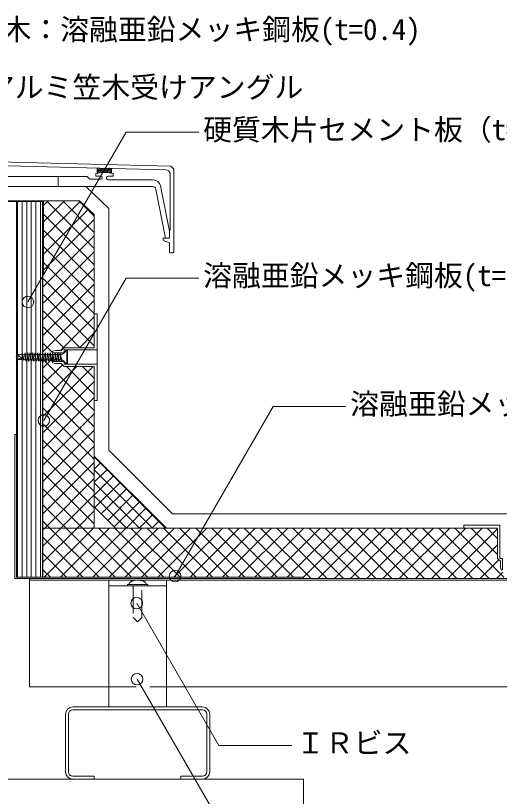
# Model space of a CAD drawing. Units: millimetres, scale not verified. Extents: x -1380 to 1380, y -955 to 955.
# Drawn here: x -354 to -19, y -256 to 285 of the extents above; entities that cross this region are included whole.
import ezdxf
from ezdxf.enums import TextEntityAlignment as Align

# ---------------------------------------------------------------- set-up
doc = ezdxf.new("R2010")
doc.units = ezdxf.units.MM
doc.header["$LTSCALE"] = 3
doc.linetypes.add('USER1', pattern=[9.525, 6.35, -3.175])
for name, color, linetype, lineweight in [('0-1_HATCH', 9, 'Continuous', 18), ('0-3_BOUSUI', 1, 'Continuous', 18), ('0-4_MOJI', 7, 'Continuous', 18), ('0-5_KASAGI', 150, 'Continuous', 18), ('0-7_KANAMONO_SCREW', 4, 'Continuous', 18), ('0-8_dannnetu', 6, 'Continuous', 18), ('0-9_KANAMONO', 5, 'Continuous', 18), ('0-A_TEKKOTU', 7, 'Continuous', 18), ('0-B_doubuti', 5, 'Continuous', 18), ('0-C_dekki', 3, 'USER1', 18), ('0-D_bo-do', 3, 'Continuous', 18), ('0-E_ZATU', 6, 'Continuous', 18)]:
    doc.layers.add(name, color=color, linetype=linetype, lineweight=lineweight)
doc.styles.add('ＭＳ ゴシック', font='')
doc.styles.get('ＭＳ ゴシック').set_extended_font_data('MS Gothic')

msp = doc.modelspace()

# ---------------------------------------------------------------- linework, layer by layer
at = {"layer": '0-1_HATCH'}
for p, q in [((-353.15, 49.876), (-353.15, 156.502)), ((-349.975, 50.341), (-349.975, 156.502)), ((-346.8, 50.441), (-346.8, 156.502)), ((-343.625, 50.441), (-343.625, 156.502)), ((-340.45, 50.441), (-340.45, 156.502)), ((-337.275, 50.441), (-337.275, 156.502)), ((-335.15, 153.658), (-331.905, 156.902)), ((-335.15, 142.433), (-320.68, 156.902)), ((-335.15, 131.207), (-309.788, 156.569)), ((-299.95, 123.76), (-333.092, 156.902)), ((-299.95, 134.986), (-321.867, 156.902)), ((-299.95, 146.211), (-310.641, 156.902)), ((-335.15, 119.982), (-303.946, 151.185)), ((-299.95, 112.535), (-335.15, 147.735)), ((-335.15, 108.757), (-299.95, 143.957)), ((-299.95, 101.31), (-335.15, 136.51)), ((-335.183, 97.498), (-299.95, 132.731)), ((-299.95, 90.084), (-335.15, 125.284)), ((-335.225, 86.231), (-299.95, 121.506)), ((-299.95, 78.859), (-335.15, 114.059)), ((-335.267, 74.963), (-299.95, 110.281)), ((-335.309, 63.696), (-299.95, 99.055)), ((-299.95, 67.634), (-335.164, 102.847)), ((-335.351, 52.429), (-299.95, 87.83)), ((-299.95, 56.409), (-335.205, 91.664)), ((-309.858, 55.091), (-335.247, 80.48)), ((-323.464, 53.091), (-299.95, 76.605)), ((-321.016, 55.024), (-335.288, 69.296)), ((-310.239, 55.091), (-299.95, 65.379)), ((-328.95, 51.733), (-335.33, 58.112)), ((-353.15, -103.998), (-353.15, 47.305)), ((-349.975, -103.998), (-349.975, 46.841)), ((-346.8, -103.998), (-346.8, 46.741)), ((-343.625, -103.998), (-343.625, 45.907)), ((-340.45, -103.998), (-340.45, 46.341)), ((-337.275, -103.998), (-337.275, 46.741)), ((-335.55, 41.005), (-330.063, 46.492)), ((-299.95, 11.507), (-334.75, 46.307)), ((-335.55, 29.779), (-322.094, 43.235)), ((-335.55, 18.554), (-312.013, 42.091)), ((-335.55, 7.329), (-300.788, 42.091)), ((-299.95, 22.733), (-319.308, 42.091)), ((-299.95, 33.958), (-308.083, 42.091)), ((-299.95, 0.282), (-335.55, 35.882)), ((-335.55, -3.897), (-299.95, 31.703)), ((-299.95, -10.943), (-335.55, 24.657)), ((-335.55, -15.122), (-299.95, 20.478)), ((-299.95, -22.169), (-335.55, 13.431)), ((-335.55, -26.347), (-299.95, 9.253)), ((-299.95, -33.394), (-335.55, 2.206)), ((-335.55, -37.573), (-299.95, -1.973)), ((-299.95, -44.619), (-335.55, -9.019)), ((-335.55, -48.798), (-299.95, -13.198)), ((-299.95, -55.845), (-335.55, -20.245)), ((-299.95, -20.152), (-299.873, -20.075)), ((-250.634, -69.998), (-299.95, -20.682)), ((-335.55, -60.023), (-299.95, -24.423)), ((-299.95, -29.132), (-295.383, -24.565)), ((-299.95, -67.07), (-335.55, -31.47)), ((-299.95, -38.113), (-290.892, -29.055)), ((-259.615, -69.998), (-299.95, -29.662)), ((-334.299, -69.998), (-299.95, -35.649)), ((-299.95, -47.093), (-286.402, -33.545)), ((-308.248, -69.998), (-335.55, -42.695)), ((-268.595, -69.998), (-299.95, -38.642)), ((-299.59, -55.713), (-281.912, -38.035)), ((-295.1, -60.203), (-277.422, -42.526)), ((-323.074, -69.998), (-299.95, -46.874)), ((-277.575, -69.998), (-299.95, -47.623)), ((-290.61, -64.693), (-272.932, -47.016)), ((-319.473, -69.998), (-335.55, -53.921)), ((-286.119, -69.183), (-268.442, -51.506)), ((-311.848, -69.998), (-299.95, -58.099)), ((-277.953, -69.998), (-263.952, -55.996)), ((-268.973, -69.998), (-259.462, -60.486)), ((-330.698, -69.998), (-335.55, -65.146)), ((-335.55, -71.249), (-334.299, -69.998)), ((-335.55, -82.474), (-323.074, -69.998)), ((-335.55, -93.699), (-311.848, -69.998)), ((-334.623, -103.998), (-300.623, -69.998)), ((-296.698, -103.998), (-330.698, -69.998)), ((-323.398, -103.998), (-289.398, -69.998)), ((-285.473, -103.998), (-319.473, -69.998)), ((-312.172, -103.998), (-278.172, -69.998)), ((-274.248, -103.998), (-308.248, -69.998)), ((-300.947, -103.998), (-266.947, -69.998)), ((-300.623, -69.998), (-299.95, -69.325)), ((-263.022, -103.998), (-297.022, -69.998)), ((-289.722, -103.998), (-255.722, -69.998)), ((-251.797, -103.998), (-285.797, -69.998)), ((-278.496, -103.998), (-244.496, -69.998)), ((-240.572, -103.998), (-274.572, -69.998)), ((-267.271, -103.998), (-233.271, -69.998)), ((-229.347, -103.998), (-263.347, -69.998)), ((-259.993, -69.998), (-254.971, -64.976)), ((-256.046, -103.998), (-222.046, -69.998)), ((-218.121, -103.998), (-252.121, -69.998)), ((-251.013, -69.998), (-250.481, -69.466)), ((-244.821, -103.998), (-210.821, -69.998)), ((-206.896, -103.998), (-240.896, -69.998)), ((-233.595, -103.998), (-199.595, -69.998)), ((-195.671, -103.998), (-229.671, -69.998)), ((-222.37, -103.998), (-188.37, -69.998)), ((-184.445, -103.998), (-218.445, -69.998)), ((-211.145, -103.998), (-177.145, -69.998)), ((-173.22, -103.998), (-207.22, -69.998)), ((-199.919, -103.998), (-165.919, -69.998)), ((-161.995, -103.998), (-195.995, -69.998)), ((-188.694, -103.998), (-154.694, -69.998)), ((-149.769, -104.998), (-184.769, -69.998)), ((-177.469, -103.998), (-143.469, -69.998)), ((-138.544, -104.998), (-173.544, -69.998)), ((-166.243, -103.998), (-132.243, -69.998)), ((-127.319, -104.998), (-162.319, -69.998)), ((-155.018, -103.998), (-121.018, -69.998)), ((-116.093, -104.998), (-151.093, -69.998)), ((-144.793, -104.998), (-109.793, -69.998)), ((-104.868, -104.998), (-139.868, -69.998)), ((-133.567, -104.998), (-98.567, -69.998)), ((-93.643, -104.998), (-128.643, -69.998)), ((-122.342, -104.998), (-87.342, -69.998)), ((-82.417, -104.998), (-117.417, -69.998)), ((-111.117, -104.998), (-76.117, -69.998)), ((-71.192, -104.998), (-106.192, -69.998)), ((-99.891, -104.998), (-64.891, -69.998)), ((-59.967, -104.998), (-94.967, -69.998)), ((-88.666, -104.998), (-53.666, -69.998)), ((-48.741, -104.998), (-83.741, -69.998)), ((-77.441, -104.998), (-42.441, -69.998)), ((-37.516, -104.998), (-72.516, -69.998)), ((-66.215, -104.998), (-31.215, -69.998)), ((-26.291, -104.998), (-61.291, -69.998)), ((-16.14, -103.923), (-50.065, -69.998)), ((-20.445, -88.393), (-38.84, -69.998)), ((-20.445, -77.167), (-27.615, -69.998)), ((-54.99, -104.998), (-20.445, -70.452)), ((-307.924, -103.998), (-335.55, -76.371)), ((-43.765, -104.998), (-20.445, -81.678)), ((-319.149, -103.998), (-335.55, -87.597)), ((-32.539, -104.998), (-19.492, -91.95)), ((-330.374, -103.998), (-335.55, -98.822)), ((-21.314, -104.998), (-16.759, -100.442))]:
    msp.add_line(p, q, dxfattribs=at)
at = {"layer": '0-3_BOUSUI'}
msp.add_lwpolyline([(329.868, -59.998), (-245.808, -59.998), (-289.95, -15.855), (-289.95, 151.645), (-305.808, 166.884), (-605.35, 166.902)], dxfattribs=at)
at = {"layer": '0-4_MOJI'}
for points in [[(-227.52, 204.567), (-277.958, 204.567), (-345.945, 86.811)], [(-227.52, 103.39), (-277.958, 103.39), (-334.95, 4.677)], [(-125.593, 14.419), (-176.031, 14.419), (-244.018, -103.338)], [(-163.174, -220.632), (-213.613, -220.632), (-270.565, -121.987)], [(-151.906, -292.439), (-202.344, -292.439), (-270.331, -174.683)]]:
    msp.add_lwpolyline(points, dxfattribs=at)
for centre in [(-345.945, 86.811), (-334.95, 4.677), (-244.018, -103.338), (-270.565, -121.987), (-270.331, -174.683)]:
    msp.add_circle(centre, 4, dxfattribs=at)
at = {"layer": '0-5_KASAGI'}
for p, q in [((-297.95, 179.713), (-297.95, 176.084)), ((-297.95, 179.173), (-297.423, 179.7)), ((-297.95, 177.826), (-296.109, 179.667)), ((-297.95, 176.479), (-294.795, 179.634)), ((-296.789, 176.292), (-293.48, 179.601)), ((-295.252, 176.483), (-292.166, 179.569)), ((-293.814, 176.574), (-290.852, 179.536)), ((-292.457, 176.584), (-289.538, 179.503)), ((-291.168, 176.525), (-288.224, 179.47)), ((-287.95, 179.463), (-287.95, 176.084)), ((-324.95, 166.889), (-324.95, 173.889)), ((-289.94, 176.407), (-287.95, 178.397)), ((-288.764, 176.236), (-287.95, 177.05)), ((-294.45, 172.889), (-294.45, 173.089)), ((-291.45, 173.089), (-291.45, 172.389)), ((-290.45, 171.389), (-259.06, 171.389)), ((-259.685, 166.889), (-630.215, 166.889)), ((-252.25, 130.653), (-252.25, 130.303)), ((-248.485, 130.926), (-251.715, 131.152)), ((-247.45, 120.889), (-245.45, 120.889))]:
    msp.add_line(p, q, dxfattribs=at)
for points in [[(-244.95, 121.389), (-244.95, 178.889), (-247.001, 180.94), (-624.95, 190.389), (-627.053, 192.491), (-642.95, 192.889), (-644.95, 190.889), (-644.95, 121.389)], [(-639.375, 190.299), (-628.114, 190.017), (-626.011, 187.915), (-250.375, 178.524)], [(-442.45, 171.889), (-376.95, 171.889), (-374.95, 173.889), (-304.95, 173.889), (-302.95, 171.889), (-295.45, 171.889)], [(-295.45, 174.089), (-298.95, 174.089), (-298.95, 175.858)], [(-286.95, 175.858), (-286.95, 174.089), (-290.45, 174.089)], [(-247.45, 175.525), (-247.45, 136.755), (-247.95, 135.889), (-247.95, 131.425)], [(-248.485, 130.926), (-250.568, 131.072), (-257.233, 164.873)], [(-254.155, 167.356), (-247.95, 135.889), (-247.95, 131.425)], [(-251.184, 128.867), (-247.95, 127.889), (-247.95, 121.389)]]:
    msp.add_lwpolyline(points, dxfattribs=at)
for centre, radius, start, end in [((-292.95, 151.589), 25, 76.11346, 103.88654), ((-295.45, 173.089), 1, 0, 90), ((-290.45, 173.089), 1, 90, 180), ((-250.45, 175.525), 3, 0, 88.5679), ((-295.45, 172.889), 1, 270, 360), ((-290.45, 172.389), 1, 180, 270), ((-259.06, 166.389), 5, 11.15466, 90), ((-259.685, 164.389), 2.5, 11.15466, 90), ((-251.75, 130.653), 0.5, 86, 180), ((-250.75, 130.303), 1.5, 180, 253.17022), ((-248.45, 131.425), 0.5, 266, 0), ((-248.45, 131.425), 0.5, 266, 0), ((-247.45, 121.389), 0.5, 180, 270), ((-245.45, 121.389), 0.5, 270, 0)]:
    msp.add_arc(centre, radius, start, end, dxfattribs=at)
at = {"layer": '0-7_KANAMONO_SCREW'}
for p, q in [((-354.05, 48.591), (-352.825, 50.341)), ((-354.05, 48.591), (-352.046, 49.332)), ((-349.883, 50.341), (-352.825, 50.341)), ((-349.45, 50.823), (-349.883, 50.023)), ((-349.883, 50.341), (-349.883, 46.841)), ((-349.883, 50.023), (-349.35, 47.063)), ((-348.416, 50.441), (-349.45, 50.023)), ((-349.45, 50.023), (-348.75, 46.263)), ((-347.875, 51.441), (-348.416, 50.441)), ((-348.416, 50.441), (-347.75, 46.741)), ((-347.875, 51.441), (-347.875, 50.441)), ((-346.666, 50.441), (-347.875, 50.441)), ((-347.875, 50.441), (-347, 45.741)), ((-347.875, 50.441), (-347, 46.741)), ((-346.125, 51.441), (-346.666, 50.441)), ((-346.666, 50.441), (-346, 46.741)), ((-346.125, 51.441), (-346.125, 50.441)), ((-344.916, 50.441), (-346.125, 50.441)), ((-346.125, 50.441), (-345.25, 45.741)), ((-346.125, 50.441), (-345.25, 46.741)), ((-344.375, 51.441), (-344.916, 50.441)), ((-344.916, 50.441), (-344.25, 46.741)), ((-344.375, 51.441), (-344.375, 50.441)), ((-344.375, 50.441), (-343.5, 45.741)), ((-344.375, 50.441), (-343.5, 46.741)), ((-343.166, 50.441), (-344.375, 50.441)), ((-342.625, 51.441), (-342.625, 50.441)), ((-341.416, 50.441), (-342.625, 50.441)), ((-342.625, 50.441), (-341.75, 45.741)), ((-342.625, 50.441), (-341.75, 46.741)), ((-340.875, 51.441), (-341.416, 50.441)), ((-341.416, 50.441), (-340.75, 46.741)), ((-340.875, 51.441), (-340.875, 50.441)), ((-339.666, 50.441), (-340.875, 50.441)), ((-340.875, 50.441), (-340, 45.741)), ((-340.875, 50.441), (-340, 46.741)), ((-339.125, 51.441), (-339.666, 50.441)), ((-339.666, 50.441), (-339, 46.741)), ((-339.125, 51.441), (-339.125, 50.441)), ((-337.916, 50.441), (-339.125, 50.441)), ((-339.125, 50.441), (-338.25, 45.741)), ((-339.125, 50.441), (-338.25, 46.741)), ((-337.375, 51.441), (-337.916, 50.441)), ((-336.166, 50.441), (-337.375, 50.441)), ((-337.375, 50.441), (-336.5, 46.741)), ((-335.625, 51.441), (-336.166, 50.441)), ((-334.416, 50.441), (-335.625, 50.441)), ((-335.625, 50.441), (-334.75, 46.741)), ((-333.875, 51.441), (-334.416, 50.441)), ((-332.666, 50.441), (-333.875, 50.441)), ((-333.875, 50.441), (-333, 46.741)), ((-332.125, 51.441), (-332.666, 50.441)), ((-330.916, 50.441), (-332.125, 50.441)), ((-332.125, 50.441), (-331.25, 46.741)), ((-330.375, 51.441), (-330.916, 50.441)), ((-329.166, 50.441), (-330.375, 50.441)), ((-330.375, 50.441), (-329.5, 46.741)), ((-328.625, 51.441), (-329.166, 50.441)), ((-327.416, 50.441), (-328.625, 50.441)), ((-328.625, 50.441), (-327.75, 46.741)), ((-326.875, 51.441), (-327.416, 50.441)), ((-327.416, 50.441), (-326.75, 46.741)), ((-325.666, 50.441), (-326.875, 50.441)), ((-326.875, 50.441), (-326, 46.741)), ((-325.125, 51.441), (-325.666, 50.441)), ((-323.916, 50.441), (-325.125, 50.441)), ((-325.125, 50.441), (-324.25, 46.741)), ((-323.375, 51.441), (-323.916, 50.441)), ((-323.375, 50.441), (-322.5, 46.741)), ((-323.375, 50.441), (-322.5, 50.441)), ((-322.5, 50.591), (-322.269, 50.652)), ((-322.5, 50.591), (-322.5, 50.441)), ((-318.95, 53.591), (-321.37, 51.171)), ((-318.95, 53.591), (-318.45, 53.591)), ((-318.45, 53.591), (-318.45, 43.591)), ((-354.05, 48.591), (-352.825, 46.841)), ((-349.35, 47.063), (-349.883, 47.063)), ((-347.75, 46.741), (-348.75, 47.063)), ((-347.75, 46.741), (-347, 45.741)), ((-346, 46.741), (-347, 46.741)), ((-347, 45.741), (-347, 46.741)), ((-346, 46.741), (-345.25, 45.741)), ((-344.25, 46.741), (-345.25, 46.741)), ((-345.25, 45.741), (-345.25, 46.741)), ((-344.25, 46.741), (-343.5, 45.741)), ((-343.5, 45.741), (-343.5, 46.741)), ((-342.5, 46.741), (-341.75, 45.741)), ((-340.75, 46.741), (-341.75, 46.741)), ((-341.75, 45.741), (-341.75, 46.741)), ((-340.75, 46.741), (-340, 45.741)), ((-339, 46.741), (-340, 46.741)), ((-340, 45.741), (-340, 46.741)), ((-339, 46.741), (-338.25, 45.741)), ((-337.25, 46.741), (-338.25, 46.741)), ((-338.25, 45.741), (-338.25, 46.741)), ((-335.5, 46.741), (-336.5, 46.741)), ((-336.5, 45.741), (-336.5, 46.741)), ((-333.75, 46.741), (-334.75, 46.741)), ((-334.75, 45.741), (-334.75, 46.741)), ((-332, 46.741), (-333, 46.741)), ((-333, 45.741), (-333, 46.741)), ((-330.25, 46.741), (-331.25, 46.741)), ((-331.25, 45.741), (-331.25, 46.741)), ((-328.5, 46.741), (-329.5, 46.741)), ((-329.5, 45.741), (-329.5, 46.741)), ((-326.75, 46.741), (-327.75, 46.741)), ((-327.75, 45.741), (-327.75, 46.741)), ((-326.75, 46.741), (-326, 45.741)), ((-325, 46.741), (-326, 46.741)), ((-326, 45.741), (-326, 46.741)), ((-323.25, 46.741), (-324.25, 46.741)), ((-324.25, 45.741), (-324.25, 46.741)), ((-322.5, 45.741), (-322.5, 46.741)), ((-322.5, 46.591), (-322.269, 46.529)), ((-318.95, 43.591), (-318.45, 43.591))]:
    msp.add_line(p, q, dxfattribs=at)
for points in [[(-349.45, 50.823), (-349.45, 50.023), (-348.75, 47.063)], [(-342.625, 51.441), (-343.166, 50.441), (-342.5, 46.741), (-343.5, 46.741)], [(-337.916, 50.441), (-337.25, 46.741), (-336.5, 45.741)], [(-337.375, 51.441), (-337.375, 50.441), (-336.5, 45.741)], [(-336.166, 50.441), (-335.5, 46.741), (-334.75, 45.741)], [(-335.625, 51.441), (-335.625, 50.441), (-334.75, 45.741)], [(-334.416, 50.441), (-333.75, 46.741), (-333, 45.741)], [(-333.875, 51.441), (-333.875, 50.441), (-333, 45.741)], [(-332.666, 50.441), (-332, 46.741), (-331.25, 45.741)], [(-332.125, 51.441), (-332.125, 50.441), (-331.25, 45.741)], [(-330.916, 50.441), (-330.25, 46.741), (-329.5, 45.741)], [(-330.375, 51.441), (-330.375, 50.441), (-329.5, 45.741)], [(-329.166, 50.441), (-328.5, 46.741), (-327.75, 45.741)], [(-328.625, 51.441), (-328.625, 50.441), (-327.75, 45.741)], [(-326.875, 51.441), (-326.875, 50.441), (-326, 45.741)], [(-325.666, 50.441), (-325, 46.741), (-324.25, 45.741)], [(-325.125, 51.441), (-325.125, 50.441), (-324.25, 45.741)], [(-323.916, 50.441), (-323.25, 46.741), (-322.5, 45.741)], [(-323.375, 51.441), (-323.375, 50.441), (-322.5, 45.741)], [(-318.95, 53.591), (-318.95, 43.591), (-321.37, 46.011)], [(-354.05, 48.591), (-349.883, 46.841), (-352.825, 46.841)], [(-349.35, 47.063), (-348.75, 46.263), (-348.75, 47.063)]]:
    msp.add_lwpolyline(points, dxfattribs=at)
for centre, radius, start, end in [((-354.05, 48.591), 2.136, 20.30447, 55), ((-355.067, 44.523), 5.679, 24.08593, 57.8643), ((-322.784, 52.585), 2, 284.93142, 315), ((-322.784, 44.597), 2, 45, 75.06858)]:
    msp.add_arc(centre, radius, start, end, dxfattribs=at)
at = {"layer": '0-8_dannnetu'}
for p, q in [((-299.95, 42.091), (-299.95, -69.998)), ((-299.95, -19.998), (-249.95, -69.998)), ((-299.95, -55.353), (-285.305, -69.998)), ((-335.55, -69.998), (-20.445, -69.998)), ((-154.95, -104.998), (329.868, -104.998)), ((-154.95, -104.998), (329.868, -104.998))]:
    msp.add_line(p, q, dxfattribs=at)
msp.add_lwpolyline([(-335.15, 156.902), (-310.15, 156.902), (-299.95, 147.502), (-299.95, 55.091)], dxfattribs=at)
at = {"layer": '0-9_KANAMONO'}
for points in [[(-335.55, 106.502), (-335.55, 156.502), (-614.95, 156.502), (-614.95, 106.502), (-615.35, 106.502), (-615.35, 156.902), (-335.15, 156.902), (-335.15, 106.502)], [(-335.95, -103.998), (-335.95, -4.998), (-335.95, -1.265), (-335.95, 156.502), (-335.55, 156.502), (-335.55, -1.134), (-335.55, -4.866), (-335.55, -103.998)], [(-354.95, -4.998), (-354.95, -104.998), (-154.95, -104.998), (-154.95, -103.998), (-353.95, -103.998), (-353.95, -4.998)]]:
    msp.add_lwpolyline(points, close=True, dxfattribs=at)
at = {"layer": '0-A_TEKKOTU'}
msp.add_lwpolyline([(-329.45, -267.998), (-454.95, -267.998), (-454.95, -243.998), (-154.95, -243.998), (-154.95, -267.998), (-280.45, -267.998)], dxfattribs=at)
at = {"layer": '0-B_doubuti'}
for p, q in [((-314.95, -193.998), (-224.95, -193.998)), ((-319.95, -238.998), (-319.95, -198.998)), ((-317.95, -198.998), (-317.95, -238.998)), ((-224.95, -195.998), (-314.95, -195.998)), ((-221.95, -238.998), (-221.95, -198.998)), ((-219.95, -198.998), (-219.95, -238.998)), ((-299.95, -243.998), (-314.95, -243.998))]:
    msp.add_line(p, q, dxfattribs=at)
for points in [[(-314.95, -241.998), (-299.95, -241.998), (-299.95, -243.998)], [(-224.95, -243.998), (-239.95, -243.998), (-239.95, -241.998), (-224.95, -241.998)]]:
    msp.add_lwpolyline(points, dxfattribs=at)
for centre, radius, start, end in [((-314.95, -198.998), 5, 90, 180), ((-224.95, -198.998), 5, 0, 90), ((-314.95, -198.998), 3, 90, 180), ((-224.95, -198.998), 3, 360, 90), ((-314.95, -238.998), 5, 180, 270), ((-314.95, -238.998), 3, 180, 270), ((-224.95, -238.998), 5, 270, 0), ((-224.95, -238.998), 3, 270, 0)]:
    msp.add_arc(centre, radius, start, end, dxfattribs=at)
at = {"layer": '0-C_dekki', "linetype": 'Continuous'}
for p, q in [((-344.95, -179.998), (-344.95, -104.998)), ((329.868, -104.998), (-344.95, -104.998)), ((329.868, -105.998), (-344.95, -105.998)), ((-289.95, -193.998), (-289.95, -105.998)), ((-249.95, -193.998), (-249.95, -105.998)), ((-289.95, -109.998), (-249.95, -109.998)), ((-289.95, -179.998), (-344.95, -179.998)), ((307.164, -179.998), (-249.95, -179.998))]:
    msp.add_line(p, q, dxfattribs=at)
at = {"layer": '0-C_dekki'}
msp.add_line((-289.95, -179.998), (-249.95, -179.998), dxfattribs=at)
msp.add_lwpolyline([(-276.95, -109.998), (-262.95, -109.998), (-262.95, -108.998), (-276.95, -108.998)], close=True, dxfattribs=at)
msp.add_lwpolyline([(-272.95, -109.998), (-272.95, -131.998), (-269.95, -134.998), (-266.95, -131.998), (-266.95, -109.998)], dxfattribs=at)
for centre, radius, start, end in [((-274.016, -109.069), 1.935, 125.7312, 177.88555), ((-271.698, -111.65), 5.397, 103.41361, 129.70709), ((-269.878, -117.915), 11.918, 90.34476, 104.93646), ((-270.022, -117.915), 11.918, 75.06354, 89.65524), ((-268.202, -111.65), 5.397, 50.29291, 76.58639), ((-265.884, -109.069), 1.935, 2.11445, 54.2688)]:
    msp.add_arc(centre, radius, start, end, dxfattribs=at)
at = {"layer": '0-D_bo-do'}
msp.add_lwpolyline([(-353.95, 156.502), (-335.95, 156.502), (-335.95, -103.998), (-353.95, -103.998)], close=True, dxfattribs=at)
at = {"layer": '0-E_ZATU'}
for p, q in [((-328.95, 51.591), (-328.95, 45.591)), ((-297.95, 53.591), (-297.95, 43.591))]:
    msp.add_line(p, q, dxfattribs=at)
for points in [[(-320.95, 51.591), (-320.95, 53.591), (-297.95, 53.591), (-297.95, 78.591), (-299.95, 78.591), (-299.95, 55.091), (-320.95, 55.091), (-322.95, 53.091), (-326.95, 53.091), (-328.95, 52.591), (-328.95, 51.591)], [(-320.95, 45.591), (-320.95, 43.591), (-297.95, 43.591), (-297.95, 18.591), (-299.95, 18.591), (-299.95, 42.091), (-320.95, 42.091), (-322.95, 44.091), (-326.95, 44.091), (-328.95, 44.591), (-328.95, 45.591)], [(-16.945, -90.998), (-18.945, -90.998), (-18.945, -67.998), (-43.945, -67.998), (-43.945, -69.998), (-20.445, -69.998), (-20.445, -90.998), (-18.445, -92.998), (-18.445, -96.998), (-17.945, -98.998), (-16.945, -98.998)]]:
    msp.add_lwpolyline(points, close=True, dxfattribs=at)

# ---------------------------------------------------------------- texts
at = {"layer": '0-4_MOJI', "style": 'ＭＳ ゴシック'}
for s, p in [('捨笠木：溶融亜鉛メッキ鋼板(t=0.4)', (-403.571, 264.046)), ('アルミ笠木受けアングル', (-375.089, 223.999)), ('硬質木片セメント板（t=18）', (-224.52, 194.567)), ('溶融亜鉛メッキ鋼板(t=0.4)', (-224.52, 93.39)), ('溶融亜鉛メッキ鋼板(t=1.0)', (-122.593, 4.419)), ('ＩＲビス', (-160.174, -230.632))]:
    msp.add_text(s, height=14.66, dxfattribs=at).set_placement(p, align=Align.BOTTOM_LEFT)

doc.saveas('drawing.dxf')
